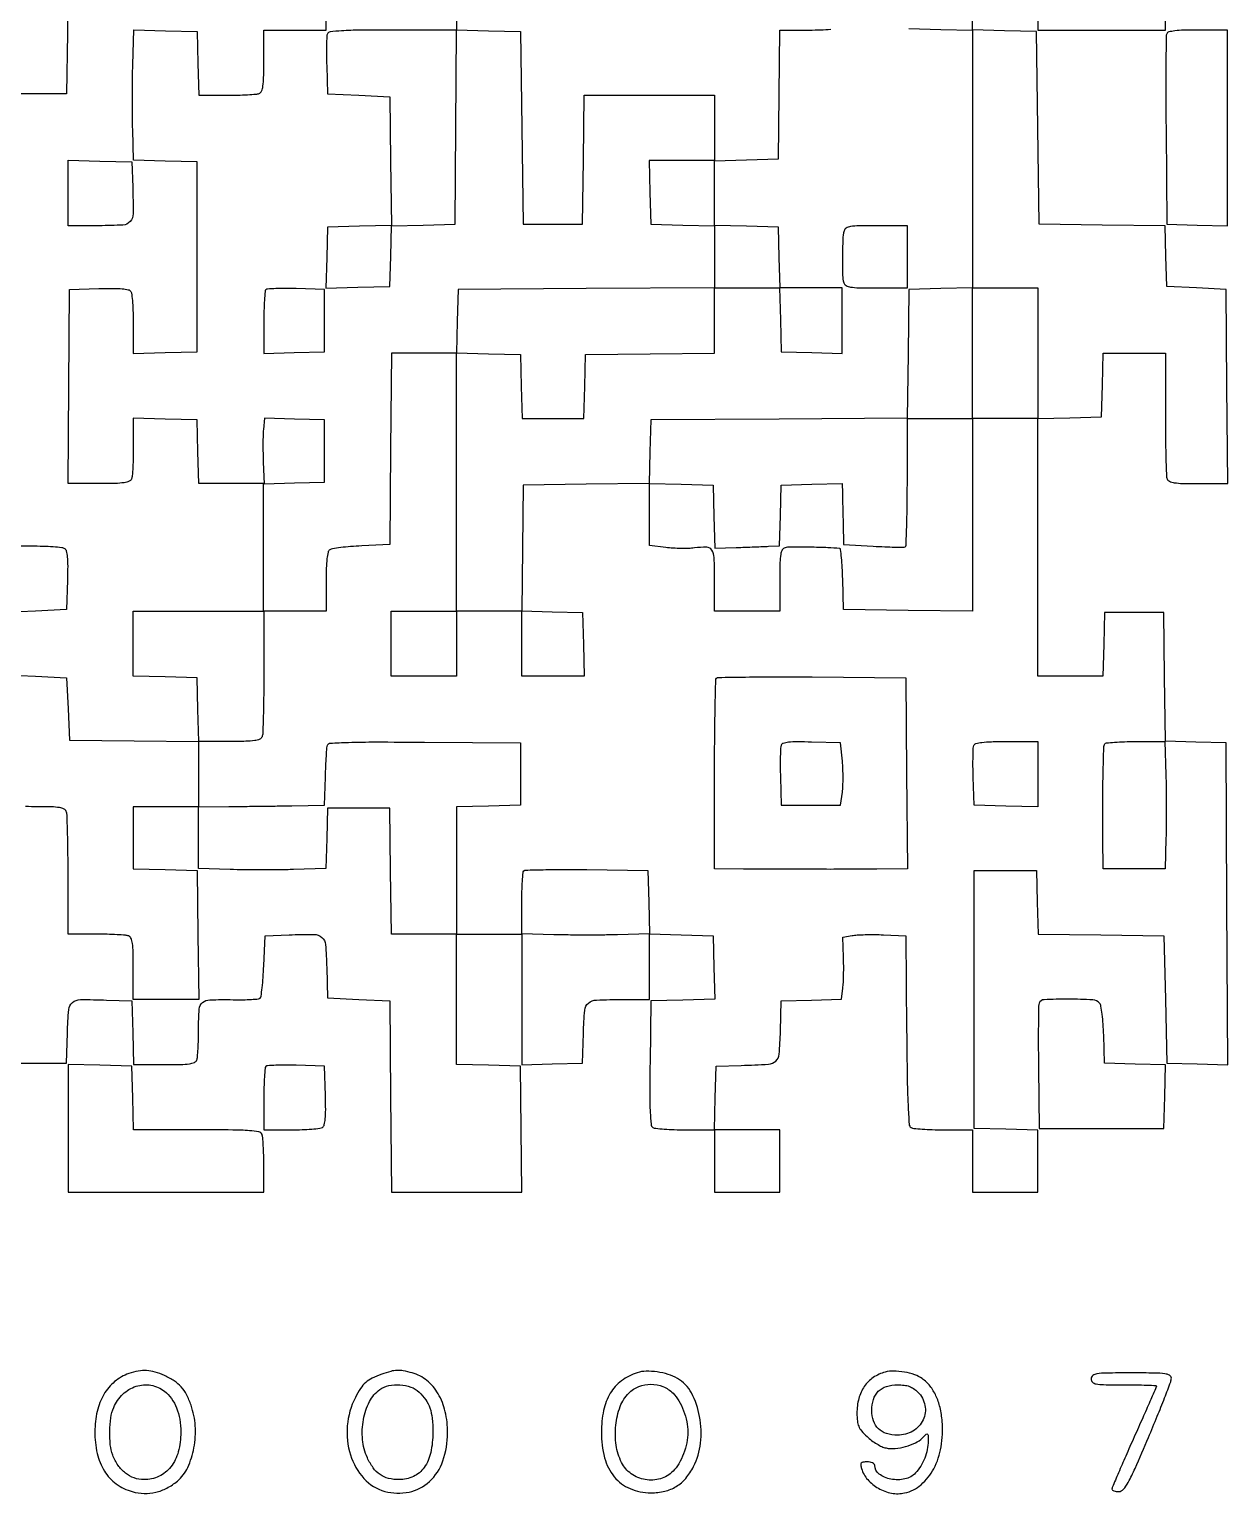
# Model space of a CAD drawing. Extents: x 179 to 1071, y 112 to 1107.
# Drawn here: x 666.9 to 1071, y 112.3 to 606.3 of the extents above; entities that cross this region are included whole.
import ezdxf

# ---------------------------------------------------------------- set-up
doc = ezdxf.new("R2010")
doc.units = 0

msp = doc.modelspace()

# ---------------------------------------------------------------- linework, layer by layer
for points in [[(941.19842, 609.475126, 0.000292), (941.082382, 649.818593, 0.00022)], [(658.5, 257.5), (669, 257.5), (679.5, 257.5), (679.784869, 267.7397, -0.013827), (680.218122, 275.54295, -0.200378), (681.466432, 277.948742, -0.174565), (684.13313, 278.925177, -0.010012), (693, 278.795054), (701.5, 278.5), (701.783832, 267.75), (702.067663, 257), (712.426843, 257, 0.005377), (717.973908, 257.059651, 0.030446), (720.919034, 257.302822, 0.063217), (722.602718, 257.767927, 0.20495), (723.393011, 258.581787, 0.070701), (723.631706, 259.623534, 0.006434), (723.821697, 262.287222, 0.008233), (723.955664, 265.484808, 0.006352), (724, 268.974799, -0.01621), (724.218061, 275.699053, -0.203198), (725.336393, 277.923885, -0.171082), (727.807214, 278.868616, -0.010839), (735.692534, 278.905237, 0.007869), (738.963225, 278.901004, 0.011594), (741.833378, 279.009061, 0.007003), (744.212453, 279.187405, 0.175058), (744.797718, 279.459677, 0.166411), (745.094233, 280.059722, 0.004749), (745.44058, 282.940181, 0.009152), (745.757506, 286.380352, 0.006111), (746, 290.328626), (746.5, 300.5), (754.496645, 300.796504, -0.010944), (762.958841, 300.924926, -0.179106), (765.567079, 299.939704, -0.195806), (766.788181, 297.526579, -0.013482), (767.215131, 289.7397), (767.5, 279.5), (778, 279), (788.5, 278.5), (788.763853, 246.25), (789.027706, 214), (811.033741, 214), (833.039775, 214), (832.769888, 235.25), (832.5, 256.5), (821.75, 256.783832), (811, 257.067663), (811, 279.033832), (811, 301), (822, 301), (833, 301), (833, 278.965017), (833, 256.930034), (843.25, 257.215017), (853.5, 257.5), (853.783793, 267.642206, -0.014077), (854.217345, 275.358739, -0.199184), (855.462909, 277.765918, -0.166903), (858.143851, 278.803651, -0.00925), (867.25, 278.986345), (876, 279), (876, 290.033832), (876, 301.067663), (886.75, 300.783832), (897.5, 300.5), (897.783485, 289.784171), (898.06697, 279.068343), (887.283485, 278.784171), (876.5, 278.5), (876.22917, 257.571891, 0.002701), (876.150006, 247.071549, 0.012029), (876.285113, 240.908791, 0.012869), (876.572759, 236.904588, 0.230932), (877.22917, 235.837204, 0.115844), (878.147219, 235.517741, 0.007444), (880.990756, 235.26306, 0.010563), (884.422631, 235.079922, 0.007655), (888.25, 235.015313), (898, 235), (898, 224.5), (898, 214), (909, 214), (920, 214), (920, 224.5), (920, 235), (908.966168, 235), (897.932337, 235), (898.216168, 245.75), (898.5, 256.5), (907, 256.75078, 0.008001), (916.14566, 257.167162, 0.165236), (918.65727, 258.196667, 0.196929), (919.809521, 260.49116, 0.012174), (920.215131, 268.2603), (920.5, 278.5), (930.62757, 278.783631), (940.755139, 279.067263), (941.245984, 282.783631, 0.02043), (941.416849, 284.667274, 0.007166), (941.512695, 287.383123, 0.007101), (941.532878, 290.376392, 0.008251), (941.464663, 293.222743), (941.192497, 299.945487), (944.346249, 300.529234, -0.031064), (946.043619, 300.735482, -0.008198), (948.776711, 300.851473, -0.008289), (951.8973, 300.880936, -0.008427), (955, 300.80649), (962.5, 300.5), (962.764319, 268.550168, 0.001803), (962.951056, 252.830801, 0.007577), (963.240328, 243.392156, 0.00522), (963.604237, 236.927232, 0.238962), (964.264319, 235.81548, 0.116655), (965.161958, 235.504391, 0.00716), (968.001081, 235.256679, 0.010334), (971.425135, 235.078324, 0.007451), (975.25, 235.015313), (985, 235), (985, 224.5), (985, 214), (996, 214), (1007, 214), (1007, 224.466168), (1007, 234.932337), (996.25, 235.216168), (985.5, 235.5), (985.5, 279), (985.5, 322.5), (996, 322.5), (1006.5, 322.5), (1006.783631, 311.76979), (1007.067262, 301.03958), (1028.283631, 300.76979), (1049.5, 300.5), (1050, 279), (1050.5, 257.5), (1060.758629, 257.214922), (1071.017259, 256.929843), (1070.758629, 311.214922), (1070.5, 365.5), (1060.269405, 365.784769), (1050.038811, 366.069538), (1049.769405, 387.784769), (1049.5, 409.5), (1039.5, 409.5), (1029.5, 409.5), (1029.216168, 398.75), (1028.932337, 388), (1017.966168, 388), (1007, 388), (1007, 431.466168), (1007, 474.932337), (1017.75, 475.216168), (1028.5, 475.5), (1028.783832, 486.25), (1029.067663, 497), (1039.533832, 497), (1050, 497), (1050, 476.581787, 0.002771), (1050.043995, 468.642891, 0.004125), (1050.178303, 461.696775, 0.001841), (1050.363369, 455.779435, 0.083055), (1050.606989, 454.581787, 0.201272), (1051.382022, 453.772279, 0.065239), (1053.008523, 453.305235, 0.031606), (1055.841873, 453.060568, 0.005737), (1061.120653, 453), (1071.027329, 453), (1070.763664, 485.75), (1070.5, 518.5), (1060.5, 519), (1050.5, 519.5), (1050.215235, 529.730213), (1049.930471, 539.960427), (1028.715235, 540.230213), (1007.5, 540.5), (1007, 573), (1006.5, 605.5), (995.75, 605.783832), (985, 606.067663), (985, 627.519979)], [(811, 627.533832), (811, 606.067663), (821.75, 605.783832), (832.5, 605.5), (833, 573), (833.5, 540.5), (843.5, 540.5), (853.5, 540.5), (853.769502, 562.25), (854.039005, 584), (876.019502, 584), (898, 584), (898, 573), (898, 562), (886.966168, 562), (875.932337, 562), (876.216168, 551.25), (876.5, 540.5), (887.25, 540.216168), (898, 539.932337), (898, 529.476791), (898, 519.021245), (854.75, 518.760623), (811.5, 518.5), (811.216168, 507.75), (810.932337, 497), (799.980021, 497), (789.027706, 497), (788.763853, 464.75), (788.5, 432.5), (779, 432, 0.007232), (775.26997, 431.749536, 0.009916), (771.923437, 431.409226, 0.007017), (769.151308, 431.032118, 0.106696), (768.25, 430.690983, 0.19692), (767.669514, 429.856029, 0.025729), (767.301781, 427.677283, 0.021357), (767.069157, 424.498597, 0.007587), (767, 419.940983), (767, 410), (756.5, 410), (746, 410), (746, 389.581787, -0.002771), (745.956005, 381.642891, -0.004125), (745.821697, 374.696775, -0.001841), (745.636631, 368.779435, -0.083055), (745.393011, 367.581787, -0.20495), (744.602718, 366.767927, -0.063217), (742.919034, 366.302822, -0.030446), (739.973908, 366.059651, -0.005377), (734.426843, 366), (724.067663, 366), (723.783832, 376.75), (723.5, 387.5), (712.75, 387.783832), (702, 388.067663), (702, 399.033832), (702, 410), (723.956522, 410), (745.913043, 410), (745.913043, 431.5), (745.913043, 453), (734.990353, 453), (724.067663, 453), (723.783832, 463.75), (723.5, 474.5), (712.75, 474.783832), (702, 475.067663), (702, 465.615619, -0.00593), (701.955696, 461.880092, -0.007809), (701.821697, 458.475463, -0.005887), (701.632128, 455.638889, -0.0721), (701.393011, 454.581787, -0.205326), (700.601142, 453.767482, -0.063008), (698.911435, 453.302581, -0.030329), (695.954584, 453.05956, -0.005341), (690.379347, 453), (679.972671, 453), (680.236336, 485.75), (680.5, 518.5), (690.417355, 518.788231, -0.006827), (695.195195, 518.861823, -0.023663), (698.282937, 518.721018, -0.033714), (700.294865, 518.395734, -0.19692), (701.152042, 517.788231, -0.11554), (701.475676, 516.859509, -0.007548), (701.733781, 514.004417, -0.010646), (701.919289, 510.557744, -0.007729), (701.984687, 506.716168), (702, 496.932337), (712.75, 497.216168), (723.5, 497.5), (723.5, 529.5), (723.5, 561.5), (712.783492, 561.783492), (702.066984, 562.066984), (701.783492, 572.283492, -0.004755), (701.696755, 577.040785, -0.002494), (701.674662, 582.960219, -0.00248), (701.712373, 589.028218, -0.003805), (701.811101, 594.283212), (702.122201, 606.066424), (712.811101, 605.783212), (723.5, 605.5), (723.783832, 594.75), (724.067663, 584), (733.452044, 584, 0.005972), (737.161644, 584.044307, 0.007852), (740.544413, 584.178303, 0.005942), (743.36267, 584.367915, 0.07196), (744.418213, 584.606989, 0.205218), (745.23239, 585.398405, 0.063068), (745.69735, 587.086379, 0.030363), (745.940414, 590.039857, 0.005351), (746, 595.606989), (746, 606), (756.5, 606), (767, 606), (767, 616.465017)], [(679.813419, 612.820944, -0.003969), (679.771275, 604.928725), (679.5, 584.5), (669, 584.5), (658.5, 584.5)], [(963.5, 606.5), (974.25, 606.216168), (985, 605.932337), (985, 562.5), (985, 519.067663), (974.25, 518.783832), (963.5, 518.5), (963.230527, 496.760608), (962.961054, 475.021216), (919.730527, 474.760608), (876.5, 474.5), (876.216369, 463.76979), (875.932738, 453.03958), (854.716369, 452.76979), (833.5, 452.5), (833.230112, 431.25), (832.960225, 410), (821.980112, 410), (811, 410), (811, 453.533832), (811, 497.067663), (821.75, 496.783832), (832.5, 496.5), (832.783832, 485.75), (833.067663, 475), (843.5, 475), (853.932337, 475), (854.216168, 485.75), (854.5, 496.5), (876.25, 496.769502), (898, 497.039005), (898, 508.019502), (898, 519), (908.966168, 519), (919.932337, 519), (920.216168, 508.25), (920.5, 497.5), (930.75, 497.215017), (941, 496.930034), (941, 507.965017), (941, 519), (930.534983, 519), (920.069966, 519), (919.784983, 529.25), (919.5, 539.5), (908.75, 539.783832), (898, 540.067663), (898, 551), (898, 561.932337), (908.75, 562.216168), (919.5, 562.5), (919.769502, 584.25), (920.039005, 606), (929.960485, 606, 0.009246), (933.829052, 606.071545, 0.014296), (937.164423, 606.290571, 0.009064)], [(657.814951, 432), (667.657476, 431.984687, -0.007683), (671.521546, 431.919292, -0.010595), (674.987176, 431.733781, -0.007485), (677.858404, 431.475724, -0.115704), (678.788231, 431.152042, -0.19692), (679.395734, 430.294865, -0.033714), (679.721018, 428.282937, -0.023663), (679.861823, 425.195195, -0.006827), (679.788231, 420.417355), (679.5, 410.5), (669, 410), (658.5, 409.5)], [(658.5, 388.5), (669, 388), (679.5, 387.5), (680, 377), (680.5, 366.5), (702.25, 366.230498), (724, 365.960995), (724, 354.980498), (724, 344), (713, 344), (702, 344), (702, 333.533832), (702, 323.067663), (712.75, 322.783832), (723.5, 322.5), (723.769502, 300.75), (724.039005, 279), (713.019502, 279), (702, 279), (702, 289.393011, 0.005351), (701.940414, 294.960143, 0.030363), (701.69735, 297.913621, 0.063068), (701.23239, 299.601595, 0.205218), (700.418213, 300.393011, 0.07203), (699.361889, 300.632106, 0.005915), (696.534475, 300.821697, 0.007831), (693.140776, 300.955695, 0.005951), (689.418213, 301), (680, 301), (680, 320.918213, 0.00284), (679.955997, 328.665423, 0.004216), (679.821697, 335.4501, 0.001919), (679.636501, 341.224124, 0.082815), (679.393011, 342.418213, 0.195123), (678.642994, 343.220382, 0.068495), (677.105917, 343.690477, 0.033615), (674.449162, 343.937794, 0.006405), (669.593011, 344, -0.009539), (665.62258, 344.075751, -0.019202)]]:
    msp.add_lwpolyline(points, format="xyb")
for points in [[(1007.666667, 626.333333, 0.177413), (1007.400114, 625.758552, 0.004912), (1007.195833, 622.973958, 0.009526), (1007.048294, 619.649913, 0.006327), (1007, 615.833333), (1007, 606), (1028.5, 606), (1050, 606), (1050, 616.5), (1050, 627), (1029.166667, 627, 0.002993), (1021.132422, 626.951903, 0.004756), (1014.257292, 626.804167, 0.001277), (1008.287675, 626.603799, 0.189545)], [(767.428774, 604.674983, 0.081654), (767.239658, 603.758353, 0.005045), (767.154817, 600.970602, 0.007376), (767.136178, 597.631743, 0.005394), (767.210159, 593.924983), (767.5, 584.5), (778, 584), (788.5, 583.5), (788.769408, 561.784029), (789.038815, 540.068057), (778.269408, 539.784029), (767.5, 539.5), (767.214639, 529.21581), (766.929279, 518.931619), (777.714639, 519.21581), (788.5, 519.5), (788.784613, 529.716519), (789.069227, 539.933039), (799.784613, 540.216519), (810.5, 540.5), (810.763664, 573.25), (811.027329, 606), (789.48228, 606, 0.002488), (778.423888, 605.944982, 0.012516), (772.244119, 605.728725, 0.014128), (768.340553, 605.383283, 0.278878)], [(1050.454031, 604.740803, 0.089592), (1050.262009, 603.729818, 0.000579), (1050.190493, 594.601072, 0.002304), (1050.168885, 584.152527, 0.001466), (1050.235416, 571.990803), (1050.5, 540.5), (1060.75, 540.215017), (1071, 539.930034), (1071, 572.965017), (1071, 606), (1060.968615, 606, 0.006943), (1056.259955, 605.934612, 0.022858), (1053.16219, 605.706576, 0.029866), (1051.13516, 605.340013, 0.246246)], [(701.795054, 553, -0.009927), (701.928151, 544.034911, -0.179688), (700.933469, 541.397028, -0.203196), (698.50249, 540.211645, -0.01319), (690.480948, 540), (680, 540), (680, 551.033832), (680, 562.067663), (690.75, 561.783832), (701.5, 561.5)], [(941.679886, 538.25, 0.054503), (941.257158, 535.363367, 0.007563), (941.12752, 529.302428, 0.006624), (941.170158, 523.20032, 0.071898), (941.5705, 520.777875, 0.188791), (942.334257, 519.83441, 0.089438), (943.833968, 519.306126, 0.035408), (946.625775, 519.055594, 0.004678), (952.567388, 519), (963, 519), (963, 529.5), (963, 540), (952.567388, 540, 0.004634), (946.641047, 539.945076, 0.035224), (943.861414, 539.697164, 0.090391), (942.388006, 539.176523, 0.201808)], [(746.700461, 518.367127, 0.177497), (746.420373, 517.762901, 0.004882), (746.20576, 514.826734, 0.009496), (746.05074, 511.322398, 0.006304), (746, 507.29835), (746, 496.930034), (756.25, 497.215017), (766.5, 497.5), (766.5, 508), (766.5, 518.5), (756.950461, 518.783794, 0.007041), (753.240283, 518.841782, 0.010544), (750.000338, 518.778463, 0.005798), (747.297812, 518.637197, 0.182377)], [(1007, 497), (1007, 475), (996, 475), (985, 475), (985, 442.480498), (985, 409.960995), (963.25, 410.230498), (941.5, 410.5), (941.215017, 420.75, 0.006511), (941.054281, 424.685707, 0.010663), (940.803711, 428.013055, 0.004524), (940.509858, 430.787086, 0.348815), (940.215017, 431.081678, 0.019373), (936.245988, 431.379907, 0.005268), (929.955151, 431.541748, 0.002828), (923.507003, 431.60319, 0.070242), (921.75, 431.362072, 0.198032), (920.823949, 430.631958, 0.088577), (920.303842, 429.140138, 0.035027), (920.05536, 426.347507, 0.00468), (920, 420.432612), (920, 410), (909, 410), (898, 410), (898, 420.393011, 0.008621), (897.868266, 428.032885, 0.131744), (897.103465, 430.536614, 0.253135), (895.349066, 431.532979, 0.038514), (891.186624, 431.298206, -0.025557), (889.237757, 431.137588, -0.011695), (886.685214, 431.117831, -0.011547), (883.990474, 431.222279, -0.015617), (881.56348, 431.448802), (876, 432.143913), (876, 442.605788), (876, 453.067663), (886.75, 452.783832), (897.5, 452.5), (897.782846, 441.847171), (898.065692, 431.194342), (905.282846, 431.439187, 0.000386), (908.318421, 431.544515, 0.000344), (911.471247, 431.658517, 0.000345), (914.30475, 431.764884, 0.001072), (916.215017, 431.842017), (919.930034, 432), (920.215017, 442.25), (920.5, 452.5), (930.75, 452.784983), (941, 453.069966), (941.091885, 449.784983, -0.000709), (941.137636, 448.061977, -0.000207), (941.203226, 445.408714, -0.000208), (941.27461, 442.420916, -0.000222), (941.341885, 439.5), (941.5, 432.5), (951.5, 431.885509, 0.004363), (955.386444, 431.680715, 0.006539), (958.782812, 431.575931, 0.003037), (961.66394, 431.542248, 0.13065), (962.25, 431.694526, 0.259955), (962.55475, 432.193709, 0.00129), (962.779688, 438.291917, 0.005298), (962.945967, 445.308555, 0.003275), (963, 453.559017), (963, 475), (974, 475), (985, 475), (985, 497), (985, 519), (996, 519), (1007, 519)], [(745.858258, 471.283788, 0.017364), (745.742198, 469.341273, 0.005676), (745.703173, 466.471794, 0.005648), (745.732041, 463.282179, 0.006348), (745.833394, 460.215938), (746.166789, 452.931875), (756.333394, 453.215938), (766.5, 453.5), (766.5, 464), (766.5, 474.5), (756.358258, 474.783788), (746.216515, 475.067576)], [(962.763853, 355.25), (963.027706, 323), (952.763853, 322.926805, -0.00126), (944.527276, 322.888824, -0.000694), (934.455126, 322.881746, -0.00058), (922.339842, 322.904102, -0.000334), (907.75, 322.957682), (898, 323), (898, 354.833333, -0.002001), (898.049029, 367.086392, -0.003231), (898.199888, 377.515513, -0.000593), (898.402981, 386.698691, -0.192864), (898.680468, 387.347135, -0.194926), (899.328722, 387.621499, -0.000608), (908.434599, 387.750224, -0.003285), (918.778546, 387.815907, -0.002034), (930.930468, 387.763802), (962.5, 387.5)], [(832.5, 355), (832.5, 344.5), (821.75, 344.216168), (811, 343.932337), (811, 322.466168), (811, 301), (800.019888, 301), (789.039775, 301), (788.769888, 322.25), (788.5, 343.5), (778, 343.5), (767.5, 343.5), (767.215699, 333.311759), (766.931397, 323.123517), (756.065592, 322.811759, -0.004506), (751.137458, 322.714798, -0.002695), (745.277898, 322.683916, -0.002698), (739.443601, 322.716099, -0.004684), (734.599893, 322.814338), (724, 323.128677), (724, 333.564338), (724, 344), (734.25, 344.072108, 0.00076), (738.967405, 344.112467, 0.000422), (744.720313, 344.17529, 0.000421), (750.544418, 344.248714, 0.000681), (755.5, 344.322108), (766.5, 344.5), (766.766667, 354, -0.004112), (766.902116, 357.73112, -0.005661), (767.089325, 361.080642, -0.003708), (767.298715, 363.883322, -0.066388), (767.490611, 364.763887, -0.300773), (768.416541, 365.452295, -0.00611), (774.506488, 365.712865, -0.008072), (783.733292, 365.845708, -0.001607), (800.223944, 365.763887), (832.5, 365.5)], [(920.44275, 364.711405, 0.081149), (920.248444, 363.774362, 0.00524), (920.158923, 360.981301, 0.007536), (920.137209, 357.634347, 0.00554), (920.210159, 353.924983), (920.5, 344.5), (930.5, 344.5), (940.5, 344.5), (941.08534, 348.886315, 0.022863), (941.269448, 350.99849, 0.010307), (941.326793, 353.780045, 0.01018), (941.266834, 356.724741, 0.013684), (941.08534, 359.386315), (940.5, 365.5), (930.732592, 365.786422, 0.006215), (925.820487, 365.869374, 0.027145), (922.9185, 365.724677, 0.046335), (921.158442, 365.373938, 0.232847)], [(1007, 354.966168), (1007, 343.932337), (996.25, 344.216168), (985.5, 344.5), (985.210159, 353.924983, -0.005394), (985.136178, 357.631743, -0.007376), (985.154817, 360.970602, -0.005045), (985.239658, 363.758353, -0.081654), (985.428774, 364.674983, -0.241018), (986.150647, 365.322788, -0.034741), (988.157558, 365.706476, -0.023677), (991.342601, 365.936534, -0.00619), (996.468615, 366), (1007, 366)], [(1050.187616, 354.75, -0.004056), (1050.286888, 349.698016, -0.002552), (1050.324862, 343.79375, -0.002561), (1050.302819, 337.984411, -0.004692), (1050.216168, 333.25), (1049.932337, 323), (1039.466168, 323), (1029, 323), (1028.911553, 333.25, -0.003309), (1028.888588, 344.666119, -0.004562), (1029.029351, 354.917557, -0.001462), (1029.262568, 363.962499, -0.131976), (1029.642595, 365.230723, -0.234171), (1030.136586, 365.538486, -0.005739), (1032.880212, 365.774025, -0.011261), (1036.1761, 365.944374, -0.00728), (1039.996633, 366), (1049.875232, 366)], [(875.783172, 311.814994), (876.066345, 301.129987), (865.283172, 300.814994, -0.004768), (860.376586, 300.71848, -0.002806), (854.509744, 300.691957, -0.002806), (848.646059, 300.731259, -0.00479), (843.75, 300.838476), (833, 301.176952), (833, 311.421809, -0.006252), (833.049718, 315.397542, -0.009425), (833.201626, 318.858866, -0.004814), (833.411873, 321.76026, -0.177694), (833.686388, 322.353055, -0.192368), (834.323998, 322.626628, -0.001402), (840.21171, 322.758585, -0.005018), (847.00418, 322.823589, -0.003162), (854.936388, 322.769721), (875.5, 322.5)], [(1007.447199, 277.723, 0.088003), (1007.255956, 276.733152, 0.001312), (1007.180843, 270.807175, 0.003516), (1007.16003, 263.911562, 0.002311), (1007.228584, 255.973), (1007.5, 235.5), (1028.5, 235.5), (1049.5, 235.5), (1049.783473, 246.214647), (1050.066946, 256.929295), (1039.783473, 257.214647), (1029.5, 257.5), (1029.209882, 266.945876, 0.010217), (1029.019842, 270.65896, 0.013854), (1028.687053, 274.000112, 0.010763), (1028.277004, 276.740901, 0.131421), (1027.837437, 277.695876, 0.21008), (1025.507889, 278.861486, 0.012117), (1017.338031, 279.070385, 0.010531), (1009.097702, 278.907775, 0.299392)], [(680, 235.533832), (680, 214), (713, 214), (746, 214), (746, 222.918213, 0.006277), (745.955669, 226.449196, 0.008159), (745.821697, 229.68135, 0.006338), (745.631778, 232.373807, 0.070946), (745.393011, 233.418213, 0.258602), (744.33804, 234.303692, 0.030077), (741.170055, 234.724381, 0.015924), (735.527804, 234.950419, 0.002049), (723.426843, 235), (702.067663, 235), (701.783832, 245.75), (701.5, 256.5), (690.75, 256.783832), (680, 257.067663)], [(746.700461, 256.367127, 0.177417), (746.420396, 255.763196, 0.00491), (746.20576, 252.83701, 0.009524), (746.050742, 249.343969, 0.006326), (746, 245.333333), (746, 235), (755.25, 235.015313, 0.008167), (758.886984, 235.080746, 0.011132), (762.16123, 235.266219, 0.008157), (764.869999, 235.524772, 0.113964), (765.788231, 235.847958, 0.19692), (766.395734, 236.705135, 0.033714), (766.721018, 238.717063, 0.023663), (766.861823, 241.804805, 0.006827), (766.788231, 246.582645), (766.5, 256.5), (756.950461, 256.783794, 0.007041), (753.240283, 256.841782, 0.010544), (750.000338, 256.778463, 0.005798), (747.297812, 256.637197, 0.182377)], [(700.5, 152.793772, 0.090748), (695.696776, 150.061591, 0.085786), (692.061416, 145.758347, 0.076825), (689.800985, 140.048677, 0.055085), (689.021962, 133.217881, 0.055984), (689.821675, 125.866356, 0.084377), (692.257731, 119.915711, 0.094879), (696.258761, 115.587282, 0.090874), (701.634394, 112.962372, 0.060886), (705.627463, 112.353281, 0.065211), (709.55423, 112.749217, 0.063622), (713.327, 114.159836, 0.05371), (716.865611, 116.540373, 0.110456), (720.344795, 121.104968, 0.063261), (722.433429, 127.741655, 0.059772), (722.872827, 135.162519, 0.069845), (721.47367, 142.074627, 0.033192), (719.91974, 145.693931, 0.064399), (718.144392, 148.286028, 0.066111), (715.80136, 150.29839, 0.036795), (712.5, 152.119269, 0.035503), (709.320341, 153.314303, 0.05816), (706.489017, 153.80714, 0.059377), (703.662127, 153.630328, 0.038794)], [(785.740524, 152.570688, 0.028609), (782.528672, 151.2129, 0.066501), (780.360803, 149.761496, 0.066134), (778.642897, 147.786715, 0.028039), (776.871697, 144.748505, 0.097204), (774.1509, 135.212943, 0.097162), (775.23538, 125.354822, 0.107192), (779.770059, 117.376724, 0.145346), (786.78926, 113.056746, 0.116714), (794.969309, 112.805894, 0.137845), (801.830208, 116.340187, 0.122881), (806.377412, 123.332215, 0.082331), (807.978038, 132.782119, 0.057337), (807.180141, 139.937374, 0.076938), (804.768307, 145.990315, 0.087556), (800.952516, 150.453, 0.104818), (796.056846, 153.000752, 0.019681), (793.038008, 153.712728, 0.058547), (790.922069, 153.872352, 0.057192), (788.799657, 153.538712, 0.018145)], [(871.913572, 153.088032, 0.083656), (866.623478, 150.356791, 0.096673), (862.826191, 146.152091, 0.085106), (860.571356, 140.372555, 0.050587), (859.823529, 133, 0.063536), (860.92358, 124.37806, 0.108163), (864.195567, 117.925394, 0.123433), (869.500616, 113.972316, 0.099014), (876.505462, 112.571429, 0.056533), (881.214517, 113.105567, 0.081381), (885.089592, 114.690713, 0.080995), (888.269033, 117.436469, 0.055444), (890.912266, 121.418154, 0.092132), (893.286825, 129.331321, 0.072457), (892.956148, 138.293724, 0.076983), (890.188282, 146.239408, 0.139223), (885.451286, 151.168444, 0.058464), (882.385158, 152.507645, 0.038556), (878.624865, 153.340354, 0.03904), (874.887441, 153.575431, 0.073745)], [(955.541681, 153.313226, 0.082115), (951.49993, 151.445018, 0.093327), (948.479031, 148.438851, 0.087565), (946.628484, 144.372136, 0.063174), (946, 139.417737, 0.026287), (946.139464, 136.766846, 0.075955), (946.605097, 134.99326, 0.075717), (947.580031, 133.436517, 0.026008), (949.422156, 131.508646, 0.029537), (950.949684, 130.22964, 0.024699), (952.708862, 129.055257, 0.025415), (954.42904, 128.141212, 0.060125), (955.805361, 127.688928, 0.071534), (958.880459, 127.520951, 0.045146), (962.424034, 128.160231, 0.045592), (965.728751, 129.403526, 0.083805), (968.064933, 131.064933, -0.008685), (969.361611, 132.317332, -0.316905), (969.75, 132.370827, -0.272923), (969.97253, 132.016687, -0.007038), (970, 130.0651, -0.049489), (969.712027, 127.162756, -0.044006), (968.856829, 124.25183, -0.044151), (967.509295, 121.545273, -0.050684), (965.759074, 119.25, -0.152852), (962.195348, 117.23462, -0.099477), (957.429841, 117.172527, -0.113792), (953.472966, 118.901166, -0.237391), (952, 121.828741, 0.205556), (951.807824, 122.276443, 0.083157), (951.24583, 122.655943, 0.06344), (950.415443, 122.913989, 0.043674), (949.432612, 123, 0.028854), (948.045077, 122.919862, 0.191812), (947.446783, 122.597347, 0.214512), (947.271786, 121.976533, 0.03666), (947.547547, 120.75, 0.107648), (949.629167, 117.019023, 0.083169), (953.255708, 114.07761, 0.082232), (957.685244, 112.453623, 0.101223), (962.077742, 112.517075, 0.124813), (967.639436, 115.304171, 0.093862), (971.909231, 120.685484, 0.080276), (974.386033, 128.076455, 0.060885), (974.741474, 136.631921, 0.036185), (974.015956, 141.35448, 0.052749), (972.651805, 145.334844, 0.059274), (970.643562, 148.581258, 0.066943), (968, 151.117654, 0.078194), (965.521186, 152.392301, 0.036127), (961.996429, 153.279805, 0.036128), (958.364542, 153.652345, 0.074916)], [(712.486321, 146.8321, -0.070161), (714.868384, 144.346776, -0.061272), (716.601633, 141.186884, -0.055105), (717.650321, 137.386057, -0.039799), (718, 133, -0.063709), (717.154445, 126.390837, -0.102022), (714.649315, 121.306873, -0.118914), (710.667976, 118.133755, -0.109482), (705.552233, 117, -0.085119), (702.262705, 117.564092, -0.082854), (699.314737, 119.193722, -0.076426), (696.872394, 121.826348, -0.058597), (695.063618, 125.3151, -0.064284), (694.242063, 128.779293, -0.031035), (694.048415, 133.34233, -0.031036), (694.42181, 137.903063, -0.063093), (695.37882, 141.364218, -0.103277), (698.441958, 145.826228, -0.113993), (702.937505, 148.498816, -0.120441), (707.950575, 148.848439, -0.124746)], [(798.364163, 146.538309, -0.053961), (800.596946, 143.969708, -0.069573), (802.00804, 141.183716, -0.05758), (802.764238, 137.718807, -0.024966), (803, 133, -0.052182), (802.278788, 126.108216, -0.10324), (800.075047, 121.096746, -0.129179), (796.450568, 118.081975, -0.109658), (791.576484, 117, -0.061196), (788.034143, 117.435181, -0.090522), (785.189743, 118.722613, -0.085592), (782.875591, 120.995264, -0.049392), (780.913748, 124.3825, -0.084004), (779.296268, 130.495796, -0.068055), (779.600904, 137.282459, -0.071806), (781.641815, 143.357115, -0.123699), (785.114292, 147.3675, -0.098439), (788.166784, 148.711541, -0.070371), (791.897287, 149.003148, -0.070634), (795.547344, 148.249807, -0.101052)], [(883.982649, 146.171197, -0.064408), (885.943053, 143.628272, -0.041248), (887.552724, 140.258838, -0.040305), (888.628378, 136.555223, -0.050566), (888.988846, 133, -0.050566), (888.628378, 129.444777, -0.040305), (887.552724, 125.741162, -0.041248), (885.943053, 122.371728, -0.064408), (883.982649, 119.828803, -0.125153), (879.728811, 117.299776, -0.114903), (874.638427, 117.001281, -0.113782), (869.901144, 118.986437, -0.120882), (866.635358, 122.810704, -0.081736), (864.815528, 128.630086, -0.060778), (864.690324, 135.372563, -0.06276), (866.156088, 141.683964, -0.108383), (869.049565, 146.203411, -0.102396), (872.431675, 148.42564, -0.095134), (876.509609, 149.199511, -0.094944), (880.591051, 148.408313, -0.101496)], [(966.545455, 146.545455, -0.148242), (968.94505, 142.05812, -0.160961), (968.34167, 137.1558, -0.152601), (964.876439, 133.394973, -0.131606), (959.668428, 132, -0.074679), (955.986628, 132.552987, -0.11782), (953.247768, 134.167755, -0.120738), (951.577705, 136.812679, -0.080899), (951, 140.359863, -0.07493), (951.562829, 144.094471, -0.123326), (953.208523, 146.811646, -0.122531), (955.949638, 148.443462, -0.073411), (959.719769, 149, -0.028668), (961.957422, 148.871596, -0.057705), (963.676467, 148.469233, -0.064561), (965.131657, 147.722436, -0.045608)], [(1025, 151, 0.200111), (1025.456922, 149.904045, 0.151374), (1026.625, 149.295455, 0.041619), (1029.199618, 149.045807, 0.003368), (1036, 149, -0.00346), (1040.217906, 148.970809, -0.005766), (1043.76875, 148.880691, -0.001334), (1046.841658, 148.759019, -0.401894), (1047, 148.593842, -0.103013), (1046.93521, 148.282706, -0.000184), (1044.796875, 143.375867, -0.001365), (1042.375336, 137.865826, -0.000843), (1039.5, 131.40087, 0.001674), (1036.625166, 124.908025, 0.00263), (1034.203125, 119.308118, 0.000677), (1032.121707, 114.407043, 0.100398), (1032, 113.807028, 0.245734), (1032.162001, 113.497306, 0.0668), (1032.669841, 113.237064, 0.051471), (1033.406856, 113.058809, 0.033626), (1034.28031, 113, 0.218352), (1035.831077, 113.71113, 0.052231), (1037.488002, 116.099483, 0.022468), (1039.79669, 120.791954, 0.002786), (1044.301432, 131.25, 0.003303), (1047.266097, 138.370089, 0.004894), (1049.762176, 144.653125, 0.002299), (1051.805562, 150.020427, 0.093077), (1052.021122, 151.25, 0.273997), (1051.44263, 152.200064, 0.090315), (1049.821824, 152.717201, 0.029225), (1046.475566, 152.95276, 0.002961), (1038.5, 153, 0.00255), (1030.03185, 152.956805, 0.034233), (1026.9375, 152.712963, 0.130799), (1025.538325, 152.109491, 0.22979)]]:
    msp.add_lwpolyline(points, format="xyb", close=True)
for points in [[(853.783832, 398.75), (854.067663, 388), (843.533832, 388), (833, 388), (833, 399.034983), (833, 410.069966), (843.25, 409.784983), (853.5, 409.5)], [(811, 399), (811, 388), (800, 388), (789, 388), (789, 399), (789, 410), (800, 410), (811, 410)]]:
    msp.add_lwpolyline(points, close=True)

doc.saveas('drawing.dxf')
